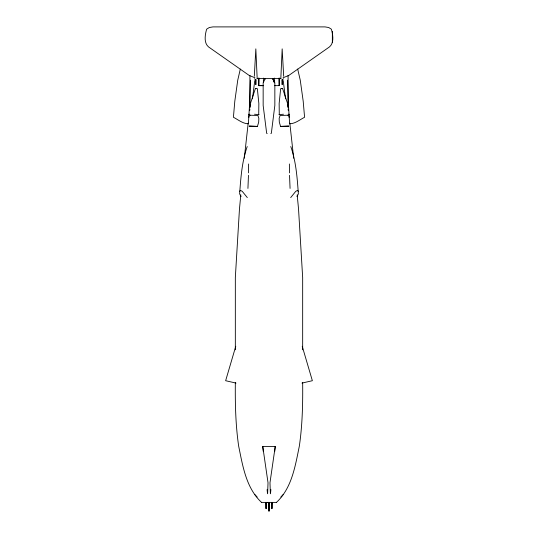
<?xml version="1.0" encoding="UTF-8"?>
<svg xmlns="http://www.w3.org/2000/svg" width="538" height="538" viewBox="0 0 538 538"><rect width="100%" height="100%" fill="white"/><g stroke="black" fill="none" stroke-linecap="round" stroke-linejoin="round"><path stroke-width="0.81" d="M283.055 77.788L288.872 75.387L329.464 46.914C334.428 42.737 332.867 34.6 331.374 29.193L328.691 27.512L325.026 26.9L212.974 26.9L209.309 27.512L206.626 29.193C205.133 34.6 203.572 42.737 208.536 46.914L249.128 75.387L254.945 77.788M289.377 163.976L289.484 172.886M247.218 146.524C241.925 161.635 240.775 177.95 239.639 193.828L241.004 196.673M266.377 502.438L266.182 508.686L265.785 502.438M272.02 502.438L271.818 508.686L271.428 502.438M263.304 85.656L258.778 85.643L258.852 78.084M258.818 85.656L258.886 78.097M269.229 502.559L269 511.1L268.543 502.559M266.572 502.438L266.182 508.686L265.98 502.438M272.215 502.438L271.818 508.686L271.623 502.438M279.289 114.769L279.148 103.478L280.654 88.629L282.632 88.609L287.48 103.188M269.457 502.559L269 511.1L268.771 502.559M248.462 175.314L247.931 188.421M248.516 172.886L248.623 163.976M250.405 80.189L249.773 101.205L248.381 123.814C242.86 123.72 238.186 119.725 233.418 117.257L234.803 101.205L237.742 80.189L240.318 69.066M267.628 493.776L268.025 482.761L262.759 446.473L275.241 446.473L274.743 451.443M254.306 76.342L255.832 48.871L257.191 78.777M240.809 194.904L239.457 209.08L235.335 277.547L235.335 349.794M244.306 158.206L248.173 123.182M270.567 492.902L270.903 489.587M248.872 117.345L249.175 114.843M249.679 110.673L249.874 109.006M250.076 107.338L250.479 104.002M252.45 98.844L254.777 80.579M275.241 446.473L269.975 482.761L270.372 493.776M257.433 126.403L249.208 126.121L257.433 126.403L258.677 122.16L258.845 118.38L257.91 115.488L249.686 115.199L250.089 115.347M235.772 346.27L225.637 380.709L236.007 383.083M265.026 79.214L265.274 78.427L263.156 82.825L263.156 105.428L266.68 133.397L267.225 133.397M250.52 103.188L255.368 88.609L257.346 88.629L258.852 103.478L258.711 114.769M296.996 196.673L298.361 193.828C297.225 177.95 296.075 161.635 290.782 146.524M290.695 197.594L295.745 191.34L297.433 190.439L298.348 191.246M276.492 502.358C291.919 488 295.288 465.814 299.336 446.13C302.41 425.081 302.881 403.796 302.665 382.558M280.836 497.011L283.096 494.644M282.605 88.629L281.858 88.676M282.168 80.021L283.519 78.777M239.652 191.246L240.567 190.439L242.255 191.34L247.305 197.594M287.917 115.347L288.314 115.199L280.09 115.488L279.155 118.38L279.323 122.16L280.567 126.403L288.792 126.121L280.567 126.403M278.993 114.688L283.492 114.211M288.805 114.507L289.33 114.318L288.18 114.211M301.993 383.083L312.363 380.709L302.228 346.27M274.501 85.65L279.222 85.643L279.148 78.084M249.82 114.211L248.67 114.318L249.195 114.507M257.063 78.413L280.937 78.413M270.775 133.397L271.32 133.397L274.844 105.428L274.844 82.825L272.726 78.427L274.474 82.825L272.974 79.214M261.697 502.391L276.303 502.391M258.778 85.643L263.499 85.65M267.332 502.391L269 502.391M254.508 114.211L259.007 114.688M255.893 88.669L255.395 88.629M254.481 78.777L255.832 80.021M254.904 494.644L257.164 497.011M261.508 502.358C246.081 488 242.712 465.814 238.664 446.13C235.59 425.081 235.119 403.796 235.335 382.558M297.682 69.066L300.258 80.189L303.197 101.205L304.582 117.257C299.814 119.725 295.14 123.72 289.619 123.814L288.227 101.205L287.595 80.189M283.223 80.579L285.55 98.844M287.521 104.002L287.924 107.338M288.126 109.006L288.321 110.673M288.825 114.843L289.128 117.345M289.827 123.182L293.694 158.206M262.759 446.473L263.257 451.443M267.097 489.587L267.433 492.902M297.191 194.904L298.543 209.08L302.665 277.547L302.665 349.794M280.809 78.777L282.168 48.871L283.694 76.342M290.069 188.421L289.538 175.314M279.114 78.097L279.182 85.656M332.356 31.48L332.356 42.636M288.092 75.596L288.092 107.149M282.396 79.698L282.396 84.547M281.932 79.698L281.932 84.547M274.609 78.077L274.609 82.2M263.391 78.077L263.391 82.2M256.068 79.698L256.068 84.547M255.604 79.698L255.604 84.547M249.908 75.596L249.908 107.149"/></g></svg>
